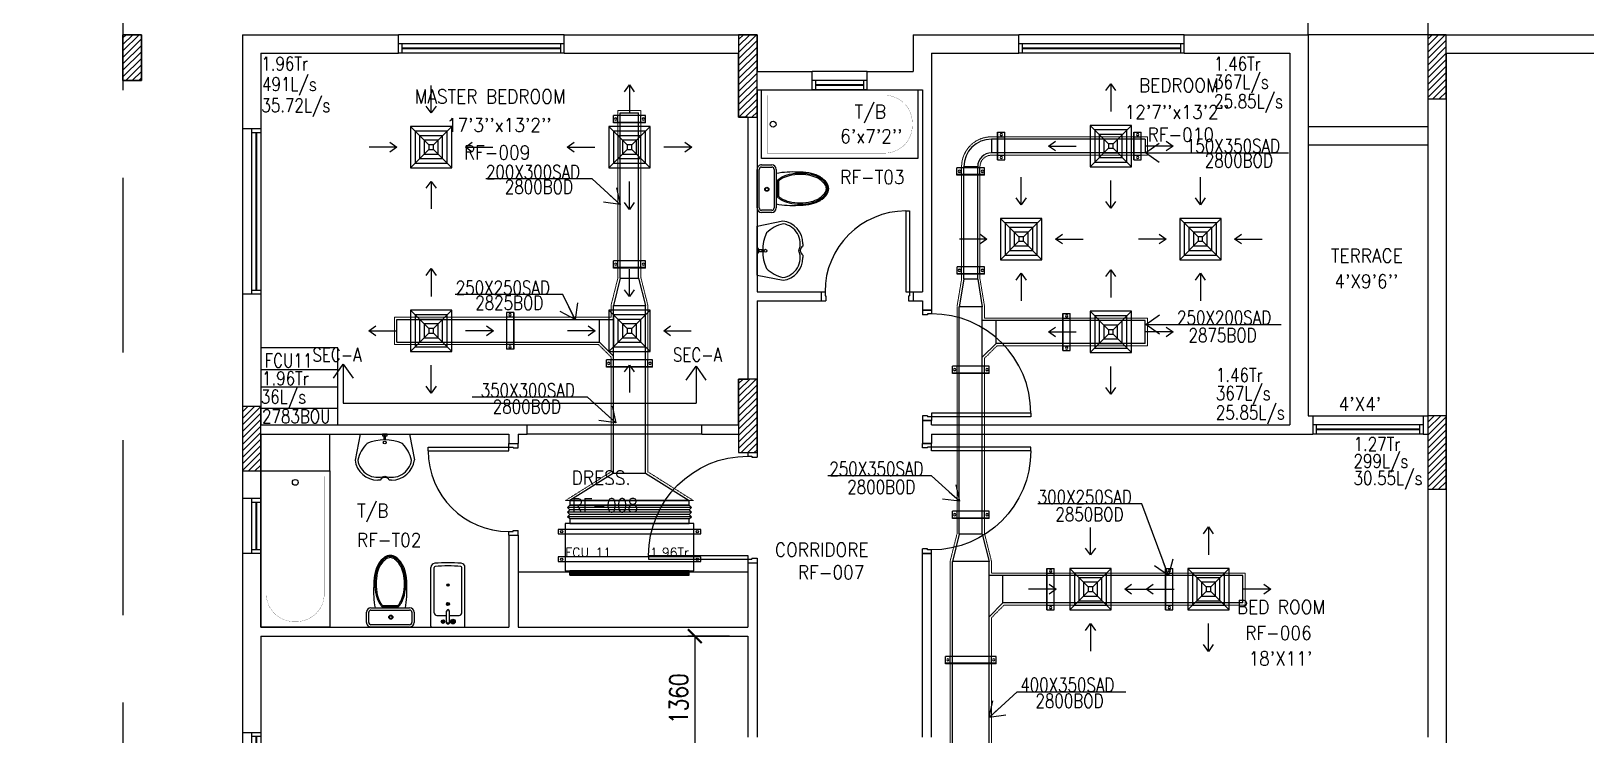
# Model space of a CAD drawing. Header units: millimetres. Extents: x -1288794 to 2153086, y -2701644 to -1428868.
# Drawn here: x 1822585 to 1839506, y -1480905 to -1473241 of the extents above; entities that cross this region are included whole.
import ezdxf

# ---------------------------------------------------------------- set-up
doc = ezdxf.new("R2010")
doc.units = ezdxf.units.MM
doc.header["$LTSCALE"] = 100
doc.header["$PDMODE"] = 34
doc.linetypes.add('DASHED2', pattern=[9.525, 6.35, -3.175])
doc.linetypes.add('HIDDEN', pattern=[9.525, 6.35, -3.175])
for name, color, linetype in [('A-ANNO-TEXT', 8, 'Continuous'), ('A-DOOR', 4, 'Continuous'), ('A-FLOR-OVHD', 4, 'DASHED2'), ('A-FLOR-PFIX', 8, 'Continuous'), ('A-FLOR-SPCL', 8, 'Continuous'), ('A-GLAZ', 5, 'Continuous'), ('A-WALL-FULL', 8, 'Continuous'), ('AC-HLTEXT', 100, 'Continuous'), ('AC-SAD', 3, 'Continuous'), ('AC-SAD TEXT', 3, 'Continuous'), ('FCU-AC', 160, 'Continuous'), ('M-HANGER', 30, 'Continuous'), ('RAD DIF', 10, 'Continuous'), ('RAD RIGHT', 1, 'Continuous'), ('S-COL- HACT.', 9, 'Continuous'), ('S-COL.', 8, 'Continuous'), ('SAD RIGHT', 3, 'Continuous')]:
    doc.layers.add(name, color=color, linetype=linetype)
doc.layers.add('INSULATION', color=1, linetype='Continuous', lineweight=5)
doc.styles.add('ROMAND', font='romand')
doc.styles.add('ROMANS', font='romans.shx', dxfattribs={"width": 0.8})
doc.styles.add('SIMPLEX', font='simplex.shx', dxfattribs={"width": 0.8})
doc.dimstyles.new('100 of DIM2', dxfattribs={"dimscale": 0, "dimtxt": 200, "dimasz": 150, "dimexe": 75, "dimexo": 200, "dimgap": 75, "dimtad": 1, "dimdec": 0, "dimrnd": 5, "dimzin": 0, "dimdsep": 46, "dimtxsty": 'ROMANS', "dimblk": 'ARCHTICK', "dimcen": 100, "dimclrd": 94, "dimclre": 94, "dimclrt": 2, "dimadec": 0, "dimazin": 0, "dimtfac": 1, "dimtdec": 0, "dimtofl": 0, "dimtmove": 2, "dimatfit": 3, "dimldrblk": 'OPEN90', "dimfxl": 75, "dimtolj": 1, "dimtzin": 0, "dimarcsym": 0})
pattern_1 = [(45, (2946940.44, -1108967.893), (-35.355339, 35.355339), [])]

# ---------------------------------------------------------------- blocks, each defined once
blk = doc.blocks.new('D-120-R1')
for p, q in [((-80, 1180), (-40, 1180)), ((-80, 1180), (-80, 100)), ((-40, 1180), (-40, 55)), ((-1200, 100), (-1160, 100)), ((-1200, 100), (-1200, 0)), ((-1160, 100), (-1160, 55)), ((-1160, 55), (-1150, 55)), ((-1150, 55), (-1150, 0)), ((-80, 100), (0, 100)), ((-50, 55), (-40, 55)), ((-50, 55), (-50, 0)), ((-50, 0), (0, 0)), ((0, 100), (0, 0)), ((-1200, 0), (-1150, 0))]:
    blk.add_line(p, q)
at = {"linetype": 'Continuous'}
blk.add_arc((-80, 100), 1080, 90, 180, dxfattribs=at)
blk = doc.blocks.new('D-100-R1')
for p, q in [((-80, 980), (-80, 100)), ((-80, 980), (-40, 980)), ((-40, 980), (-40, 55)), ((-1000, 100), (-1000, 0)), ((-1000, 100), (-960, 100)), ((-960, 100), (-960, 55)), ((-960, 55), (-950, 55)), ((-950, 55), (-950, 0)), ((-80, 100), (0, 100)), ((-50, 55), (-50, 0)), ((-50, 55), (-40, 55)), ((-50, 0), (0, 0)), ((0, 100), (0, 0)), ((-1000, 0), (-950, 0))]:
    blk.add_line(p, q)
at = {"linetype": 'Continuous'}
blk.add_arc((-80, 100), 880, 90, 180, dxfattribs=at)
blk = doc.blocks.new('W-60')
for p, q in [((600, 100), (0, 100)), ((600, 0), (0, 0)), ((40, 0), (40, 100)), ((560, 100), (560, 0))]:
    blk.add_line(p, q)
at = {"linetype": 'Continuous'}
for p, q in [((560, 53), (40, 53)), ((560, 47), (40, 47))]:
    blk.add_line(p, q, dxfattribs=at)
blk = doc.blocks.new('BIDET-1')
for p, q in [((175, 0), (-175, 0)), ((-185, -10), (-185, -649)), ((-150, -155), (-150, -649)), ((-15, -125), (-120, -125)), ((-39, -59), (-69, -59)), ((-54, -44), (-54, -74)), ((-15, -54), (-15, -174)), ((15, -54), (15, -174)), ((120, -125), (15, -125)), ((39, -59), (69, -59)), ((54, -44), (54, -74)), ((150, -155), (150, -649)), ((185, -10), (185, -649)), ((12, -250), (-12, -250)), ((-9, -259), (9, -241)), ((-9, -241), (9, -259)), ((0, -238), (0, -262))]:
    blk.add_line(p, q)
for centre, radius in [((-54, -59), 25), ((-54, -59), 20), ((-54, -59), 15.2), ((-54, -59), 10.2), ((54, -59), 20), ((54, -59), 15.2), ((54, -59), 10.2), ((0, -250), 17.5), ((0, -250), 12.5), ((0, -457), 12.5), ((0, -457), 10)]:
    blk.add_circle(centre, radius)
for centre, radius, start, end in [((-175, -10), 10, 90, 180), ((175, -10), 10, 0, 90), ((-120, -155), 30, 90, 180), ((0, -54), 20, 318.5904, 221.4096), ((0, -54), 15, 0, 180), ((120, -155), 30, 0, 90), ((0, -174), 15, 180, 0), ((-140, -649), 45, 180, 265.2062), ((-140, -649), 10, 180, 265.2062), ((0, 1020), 1685, 265.2062, 274.7938), ((140, -649), 10, 274.7938, 0), ((140, -649), 45, 274.7938, 0), ((0, 1020), 1720, 265.2062, 274.7938)]:
    blk.add_arc(centre, radius, start, end)
blk = doc.blocks.new('WC-1')
for p, q in [((-210, 0), (210, 0)), ((-260, -160), (-260, -50)), ((-235, -160), (-235, -50)), ((-210, -25), (210, -25)), ((235, -50), (235, -160)), ((260, -50), (260, -160)), ((210, -185), (-210, -185)), ((210, -210), (-210, -210)), ((91, -223), (-91, -223)), ((86, -235), (-86, -235))]:
    blk.add_line(p, q)
for radius in [22.1, 17.1]:
    blk.add_circle((-6, -107), radius)
for centre, radius, start, end in [((-210, -50), 50, 90, 180), ((-210, -160), 50, 180, 270), ((-210, -50), 25, 90, 180), ((-210, -160), 25, 180, 270), ((210, -50), 50, 360, 90), ((210, -50), 25, 360, 90), ((210, -160), 25, 270, 360), ((210, -160), 50, 270, 360), ((722, -383), 904, 168.9529, 184.0632), ((178, -428), 341, 149.8586, 166.4766), ((178, -428), 328, 149.8586, 166.4766), ((69, -365), 214, 138.4152, 149.8586), ((69, -365), 201, 139.9943, 149.8586), ((-69, -365), 201, 30.1414, 40.0057), ((-69, -365), 214, 30.1414, 41.5848), ((-178, -428), 328, 13.5234, 30.1414), ((-178, -428), 341, 13.5234, 30.1414), ((352, -470), 532, 177.5541, 180), ((352, -470), 532, 180, 193.5234), ((352, -470), 520, 166.4766, 180), ((352, -470), 520, 180, 193.5234), ((352, -470), 507, 166.4766, 180), ((352, -470), 507, 180, 193.5234), ((-352, -470), 507, 360, 13.5234), ((-352, -470), 507, 346.4766, 360), ((-352, -470), 520, 360, 13.5234), ((-352, -470), 520, 346.4766, 360), ((-352, -470), 532, 346.4766, 360), ((-352, -470), 532, 360, 2.4459), ((178, -512), 353, 193.5234, 210.1414), ((178, -512), 341, 193.5234, 210.1414), ((178, -512), 328, 193.5234, 210.1414), ((69, -575), 201, 210.1414, 234.4972), ((-69, -575), 201, 305.5028, 329.8586), ((-178, -512), 328, 329.8586, 346.4766), ((-178, -512), 341, 329.8586, 346.4766), ((-178, -512), 353, 329.8586, 346.4766), ((69, -575), 226, 210.1414, 234.4972), ((69, -575), 214, 210.1414, 234.4972), ((0, -672), 108, 234.4972, 270), ((0, -672), 95.9, 234.4972, 270), ((0, -672), 83.4, 234.4972, 270), ((0, -672), 83.4, 270, 305.5028), ((0, -672), 95.9, 270, 305.5028), ((0, -672), 108, 270, 305.5028), ((-69, -575), 214, 305.5028, 329.8586), ((-69, -575), 226, 305.5028, 329.8586)]:
    blk.add_arc(centre, radius, start, end)
at = {"linetype": 'Continuous', "ltscale": 50}
blk.add_arc((-722, -383), 904, 355.9368, 11.0471, dxfattribs=at)
blk = doc.blocks.new('LAV-4')
for p, q in [((-266, 0), (-322, -283)), ((-266, 0), (268, 0)), ((268, 0), (324, -280)), ((-48, -500), (-75, -500)), ((75, -500), (50, -500))]:
    blk.add_line(p, q)
for points in [[(-25, 0), (-25, -18), (25, -18), (25, 0)], [(-9, -20), (-9, -57), (8, -57), (8, -20)]]:
    blk.add_lwpolyline(points, close=True)
blk.add_circle((0, -91), 15.4)
for centre, radius, start, end in [((74, -366), 375, 135.3333, 167.1432), ((0, -539), 477, 66.1261, 113.874), ((-74, -366), 375, 12.5199, 44.6667), ((-75, -250), 250, 187.6784, 270), ((-75, -250), 220, 188.5814, 289.9523), ((75, -250), 220, 250.0878, 350.8515), ((75, -250), 250, 270, 353.0121), ((1, -527), 55.9, 28.7827, 151.2173), ((50, -499), 0, 238.1883, 0)]:
    blk.add_arc(centre, radius, start, end)
blk = doc.blocks.new('BT-2')
blk.add_lwpolyline([(0, 750), (1700, 750), (1700, 0), (0, 0)], close=True)
at = {"const_width": 2}
blk.add_lwpolyline([(60, 690), (1340, 690, -0.414214), (1640, 390), (1640, 360, -0.414214), (1340, 60), (60, 60)], format="xyb", close=True, dxfattribs=at)
blk.add_circle((125, 375), 31.9)
blk = doc.blocks.new('W-180')
for p, q in [((1800, 100), (0, 100)), ((1800, 0), (0, 0)), ((40, 0), (40, 100)), ((1760, 100), (1760, 0))]:
    blk.add_line(p, q)
at = {"linetype": 'Continuous'}
for p, q in [((1760, 53), (40, 53)), ((1760, 47), (40, 47))]:
    blk.add_line(p, q, dxfattribs=at)
blk = doc.blocks.new('W-120')
for p, q in [((1200, 100), (0, 100)), ((1200, 0), (0, 0)), ((40, 0), (40, 100)), ((1160, 100), (1160, 0))]:
    blk.add_line(p, q)
at = {"linetype": 'Continuous'}
for p, q in [((1160, 53), (40, 53)), ((1160, 47), (40, 47))]:
    blk.add_line(p, q, dxfattribs=at)
blk = doc.blocks.new('_ArchTick')
at = {"color": 0, "linetype": 'ByBlock', "const_width": 0.15}
blk.add_lwpolyline([(-0.5, -0.5), (0.5, 0.5)], dxfattribs=at)
blk = doc.blocks.new('*D702')
at = {"layer": 'Defpoints', "color": 0, "transparency": 16777216}
for p in [(1830385, -1479830), (1829808, -1481190), (1830385, -1481190)]:
    blk.add_point(p, dxfattribs=at)
at = {"layer": 'RAD DIF', "color": 94, "lineweight": -2, "transparency": 16777216}
for p, q in [((1830185, -1479830), (1829733, -1479830)), ((1829808, -1479830), (1829808, -1481190)), ((1830185, -1481190), (1829733, -1481190))]:
    blk.add_line(p, q, dxfattribs=at)
at = {"layer": 'RAD DIF', "color": 94, "lineweight": -2, "transparency": 16777216, "xscale": 150, "yscale": 150, "zscale": 150}
for p, rotation in [((1829808, -1479830), 90), ((1829808, -1481190), 270)]:
    blk.add_blockref('_ArchTick', p, dxfattribs=dict(at, rotation=rotation))
at = {"layer": 'RAD DIF', "color": 2, "transparency": 16777216, "insert": (1829633, -1480510), "char_height": 200, "attachment_point": 5, "rotation": 90, "style": 'ROMANS'}
blk.add_mtext('\\A1;1360', dxfattribs=at)
blk = doc.blocks.new('fcu 2 tr')
h = blk.add_hatch()
h.set_pattern_fill('NET', color=3)
h.paths.add_polyline_path([(80954, -1588493), (79654, -1588493), (79654, -1588543), (80954, -1588543)])
at = {"layer": 'FCU-AC'}
for p, q in [((79654, -1587780), (79629, -1587805)), ((80979, -1587805), (79629, -1587805)), ((79654, -1587830), (79629, -1587805)), ((79654, -1587830), (79629, -1587855)), ((80954, -1587780), (79654, -1587780)), ((80954, -1587830), (79654, -1587830)), ((80954, -1587830), (79654, -1587830)), ((80954, -1587780), (80979, -1587805)), ((80954, -1587830), (80979, -1587805)), ((80954, -1587830), (80979, -1587855)), ((80979, -1587855), (79629, -1587855)), ((79654, -1587880), (79629, -1587855)), ((79654, -1587880), (79629, -1587905)), ((80979, -1587905), (79629, -1587905)), ((79654, -1587930), (79629, -1587905)), ((80954, -1587880), (79654, -1587880)), ((80954, -1587880), (79654, -1587880)), ((80954, -1587880), (80979, -1587855)), ((80954, -1587880), (80979, -1587905)), ((80954, -1587930), (80979, -1587905))]:
    blk.add_line(p, q, dxfattribs=at)
at = {"layer": 'FCU-AC', "color": 1}
for p, q in [((80954, -1587730), (79654, -1587730)), ((79654, -1587730), (79654, -1587780)), ((79654, -1587780), (80954, -1587780)), ((80954, -1587780), (80954, -1587730)), ((80954, -1587930), (79654, -1587930)), ((79654, -1587930), (79654, -1587980)), ((79654, -1587980), (80954, -1587980)), ((80954, -1587980), (80954, -1587930))]:
    blk.add_line(p, q, dxfattribs=at)
at = {"layer": 'FCU-AC'}
blk.add_lwpolyline([(79604, -1588493), (81004, -1588493), (81004, -1587980), (79604, -1587980)], close=True, dxfattribs=at)
at = {"layer": 'FCU-AC', "color": 6}
for points in [[(79529, -1588093), (81079, -1588093), (81079, -1588043), (79529, -1588043)], [(79529, -1588393), (81079, -1588393), (81079, -1588343), (79529, -1588343)]]:
    blk.add_lwpolyline(points, close=True, dxfattribs=at)
at = {"layer": 'FCU-AC', "color": 3}
blk.add_lwpolyline([(79654, -1588543), (80954, -1588543), (80954, -1588493), (79654, -1588493)], close=True, dxfattribs=at)
at = {"layer": 'FCU-AC', "color": 6}
for centre in [(79566, -1588068), (81041, -1588068), (79566, -1588368), (81041, -1588368)]:
    blk.add_circle(centre, 12.5, dxfattribs=at)
blk = doc.blocks.new('*U370')
at = {"linetype": 'Continuous'}
for p, q in [((-38, -240), (-38, 260)), ((42, 260), (-38, 260)), ((42, 210), (-38, 210)), ((37, -240), (37, 260)), ((42, -240), (42, 260)), ((42, -190), (-38, -190)), ((42, -240), (-38, -240))]:
    blk.add_line(p, q, dxfattribs=at)
for centre in [(0, 235), (0, -215)]:
    blk.add_circle(centre, 12.5, dxfattribs=at)
blk = doc.blocks.new('*U373')
at = {"linetype": 'Continuous'}
for p, q in [((-38, -265), (-38, 85)), ((42, 85), (-38, 85)), ((42, 35), (-38, 35)), ((37, -265), (37, 85)), ((42, -265), (42, 85)), ((42, -215), (-38, -215)), ((42, -265), (-38, -265))]:
    blk.add_line(p, q, dxfattribs=at)
for centre in [(0, 60), (0, -240)]:
    blk.add_circle(centre, 12.5, dxfattribs=at)
blk = doc.blocks.new('*U372')
at = {"linetype": 'Continuous'}
for p, q in [((-38, -153), (-38, 247)), ((42, 247), (-38, 247)), ((42, 197), (-38, 197)), ((37, -153), (37, 247)), ((42, -153), (42, 247)), ((42, -103), (-38, -103)), ((42, -153), (-38, -153))]:
    blk.add_line(p, q, dxfattribs=at)
for centre in [(0, 222), (0, -128)]:
    blk.add_circle(centre, 12.5, dxfattribs=at)
blk = doc.blocks.new('*U374')
at = {"linetype": 'Continuous'}
for p, q in [((-38, -146), (-38, 204)), ((42, 204), (-38, 204)), ((37, -146), (37, 204)), ((42, -146), (42, 204)), ((42, 154), (-38, 154)), ((42, -96), (-38, -96)), ((42, -146), (-38, -146))]:
    blk.add_line(p, q, dxfattribs=at)
for centre in [(0, 179), (0, -121)]:
    blk.add_circle(centre, 12.5, dxfattribs=at)
blk = doc.blocks.new('*U383')
at = {"linetype": 'Continuous'}
for p, q in [((-38, -247), (-38, 303)), ((42, 303), (-38, 303)), ((42, 253), (-38, 253)), ((37, -247), (37, 303)), ((42, -247), (42, 303)), ((42, -197), (-38, -197)), ((42, -247), (-38, -247))]:
    blk.add_line(p, q, dxfattribs=at)
for centre in [(0, 278), (0, -222)]:
    blk.add_circle(centre, 12.5, dxfattribs=at)
blk = doc.blocks.new('*U384')
at = {"linetype": 'Continuous'}
for p, q in [((-38, -171), (-38, 229)), ((42, 229), (-38, 229)), ((42, 179), (-38, 179)), ((37, -171), (37, 229)), ((42, -171), (42, 229)), ((42, -121), (-38, -121)), ((42, -171), (-38, -171))]:
    blk.add_line(p, q, dxfattribs=at)
for centre in [(0, 204), (0, -146)]:
    blk.add_circle(centre, 12.5, dxfattribs=at)
blk = doc.blocks.new('*U385')
at = {"linetype": 'Continuous'}
for p, q in [((-38, -180), (-38, 220)), ((42, 220), (-38, 220)), ((42, 170), (-38, 170)), ((37, -180), (37, 220)), ((42, -180), (42, 220)), ((42, -130), (-38, -130)), ((42, -180), (-38, -180))]:
    blk.add_line(p, q, dxfattribs=at)
for centre in [(0, 195), (0, -155)]:
    blk.add_circle(centre, 12.5, dxfattribs=at)
blk = doc.blocks.new('*U386')
at = {"linetype": 'Continuous'}
for p, q in [((-38, -152), (-38, 148)), ((42, 148), (-38, 148)), ((42, 98), (-38, 98)), ((37, -152), (37, 148)), ((42, -152), (42, 148)), ((42, -102), (-38, -102)), ((42, -152), (-38, -152))]:
    blk.add_line(p, q, dxfattribs=at)
for centre in [(0, 123), (0, -127)]:
    blk.add_circle(centre, 12.5, dxfattribs=at)
blk = doc.blocks.new('*U387')
at = {"linetype": 'Continuous'}
for p, q in [((-38, -111), (-38, 189)), ((42, 189), (-38, 189)), ((37, -111), (37, 189)), ((42, -111), (42, 189)), ((42, 139), (-38, 139)), ((42, -61), (-38, -61)), ((42, -111), (-38, -111))]:
    blk.add_line(p, q, dxfattribs=at)
for centre in [(0, 164), (0, -86)]:
    blk.add_circle(centre, 12.5, dxfattribs=at)
blk = doc.blocks.new('*U391')
at = {"linetype": 'Continuous'}
for p, q in [((-38, -202), (-38, 248)), ((42, 248), (-38, 248)), ((42, 198), (-38, 198)), ((37, -202), (37, 248)), ((42, -202), (42, 248)), ((42, -152), (-38, -152)), ((42, -202), (-38, -202))]:
    blk.add_line(p, q, dxfattribs=at)
for centre in [(0, 223), (0, -177)]:
    blk.add_circle(centre, 12.5, dxfattribs=at)
blk = doc.blocks.new('*U392')
at = {"linetype": 'Continuous'}
for p, q in [((-38, -225), (-38, 225)), ((42, 225), (-38, 225)), ((42, 175), (-38, 175)), ((37, -225), (37, 225)), ((42, -225), (42, 225)), ((42, -175), (-38, -175)), ((42, -225), (-38, -225))]:
    blk.add_line(p, q, dxfattribs=at)
for centre in [(0, 200), (0, -200)]:
    blk.add_circle(centre, 12.5, dxfattribs=at)
blk = doc.blocks.new('*U390')
at = {"linetype": 'Continuous'}
for p, q in [((-38, -200), (-38, 200)), ((42, 200), (-38, 200)), ((37, -200), (37, 200)), ((42, -200), (42, 200)), ((42, 150), (-38, 150)), ((42, -150), (-38, -150)), ((42, -200), (-38, -200))]:
    blk.add_line(p, q, dxfattribs=at)
for centre in [(0, 175), (0, -175)]:
    blk.add_circle(centre, 12.5, dxfattribs=at)
blk = doc.blocks.new('*U388')
at = {"linetype": 'Continuous'}
for p, q in [((-38, -148), (-38, 152)), ((42, 152), (-38, 152)), ((42, 102), (-38, 102)), ((37, -148), (37, 152)), ((42, -148), (42, 152)), ((42, -98), (-38, -98)), ((42, -148), (-38, -148))]:
    blk.add_line(p, q, dxfattribs=at)
for centre in [(0, 127), (0, -123)]:
    blk.add_circle(centre, 12.5, dxfattribs=at)
blk = doc.blocks.new('*U389')
at = {"linetype": 'Continuous'}
for p, q in [((-38, -133), (-38, 167)), ((42, 167), (-38, 167)), ((42, 117), (-38, 117)), ((37, -133), (37, 167)), ((42, -133), (42, 167)), ((42, -83), (-38, -83)), ((42, -133), (-38, -133))]:
    blk.add_line(p, q, dxfattribs=at)
for centre in [(0, 142), (0, -108)]:
    blk.add_circle(centre, 12.5, dxfattribs=at)
blk = doc.blocks.new('SD RIGHT')
at = {"layer": 'SAD RIGHT'}
for p, q in [((-225, 225), (-25, 25)), ((225, 225), (25, 25)), ((-25, -25), (-225, -225)), ((225, -225), (25, -25))]:
    blk.add_line(p, q, dxfattribs=at)
for points in [[(-225, -225), (225, -225), (225, 225), (-225, 225)], [(-175, -175), (175, -175), (175, 175), (-175, 175)], [(-125, -125), (125, -125), (125, 125), (-125, 125)], [(-75, -75), (75, -75), (75, 75), (-75, 75)], [(-25, -25), (25, -25), (25, 25), (-25, 25)]]:
    blk.add_lwpolyline(points, close=True, dxfattribs=at)
for points in [[(0, 678), (0, 375)], [(-678, 0), (-375, 0)], [(678, 0), (375, 0)], [(0, -678), (0, -375)]]:
    blk.add_leader(points, dimstyle='100 of DIM2', override={"dimscale": 1, "dimasz": 75, "dimtad": 0, "dimclrd": 256, "dimfxl": 0.2}, dxfattribs=at)
blk = doc.blocks.new('RAD RIGHT CENTER')
at = {"layer": 'RAD RIGHT'}
for p, q in [((-225, 225), (-25, 25)), ((225, 225), (25, 25)), ((-25, -25), (-225, -225)), ((25, -25), (225, -225))]:
    blk.add_line(p, q, dxfattribs=at)
for points in [[(-225, -225), (225, -225), (225, 225), (-225, 225)], [(-175, -175), (175, -175), (175, 175), (-175, 175)], [(-125, -125), (125, -125), (125, 125), (-125, 125)], [(-75, -75), (75, -75), (75, 75), (-75, 75)], [(-25, -25), (25, -25), (25, 25), (-25, 25)]]:
    blk.add_lwpolyline(points, close=True, dxfattribs=at)
for points in [[(0, 373), (0, 673)], [(-373, 0), (-673, 0)], [(373, 0), (673, 0)], [(0, -373), (0, -673)]]:
    blk.add_leader(points, dimstyle='100 of DIM2', override={"dimscale": 1, "dimasz": 75, "dimtad": 0, "dimclrd": 1, "dimfxl": 0.2}, dxfattribs=at)

msp = doc.modelspace()

# ---------------------------------------------------------------- hatches: boundary and pattern name
at = {"layer": 'S-COL- HACT.', "linetype": 'Continuous', "ltscale": 3}
h = msp.add_hatch(dxfattribs=at)
h.set_pattern_fill('ANSI31', color=256, scale=400, style=0)
h.set_pattern_definition(pattern_1)
h.paths.add_polyline_path([(1823785.3, -1473779.9), (1823785.3, -1473279.9), (1823585.3, -1473279.9), (1823585.3, -1473779.9)])
h = msp.add_hatch(dxfattribs=at)
h.set_pattern_fill('ANSI31', color=256, scale=400, style=0)
h.set_pattern_definition(pattern_1)
h.paths.add_polyline_path([(1830485.3, -1474179.9), (1830485.3, -1473279.9), (1830285.3, -1473279.9), (1830285.3, -1474179.9)])
h = msp.add_hatch(dxfattribs=at)
h.set_pattern_fill('ANSI31', color=256, scale=400, style=0)
h.set_pattern_definition(pattern_1)
h.paths.add_polyline_path([(1837785.3, -1473279.9), (1837785.3, -1473979.9), (1837985.3, -1473979.9), (1837985.3, -1473279.9)])
h = msp.add_hatch(dxfattribs=at)
h.set_pattern_fill('ANSI31', color=256, scale=400, style=0)
h.set_pattern_definition(pattern_1)
h.paths.add_polyline_path([(1830485.3, -1477829.9), (1830485.3, -1477029.9), (1830285.3, -1477029.9), (1830285.3, -1477829.9)])
h = msp.add_hatch(dxfattribs=at)
h.set_pattern_fill('ANSI31', color=256, scale=400, style=0)
h.set_pattern_definition(pattern_1)
h.paths.add_polyline_path([(1824885.3, -1477329.9), (1824885.3, -1478029.9), (1825085.3, -1478029.9), (1825085.3, -1477329.9)])
h = msp.add_hatch(dxfattribs=at)
h.set_pattern_fill('ANSI31', color=256, scale=400, style=0)
h.set_pattern_definition(pattern_1)
h.paths.add_polyline_path([(1837985.3, -1478229.9), (1837985.3, -1477429.9), (1837785.3, -1477429.9), (1837785.3, -1478229.9)])

# ---------------------------------------------------------------- linework, layer by layer
at = {"layer": 'A-FLOR-OVHD', "ltscale": 3}
for p, q in [((1827985.3, -1477529.9), (1829885.3, -1477529.9)), ((1829885.3, -1477629.9), (1827985.3, -1477629.9))]:
    msp.add_line(p, q, dxfattribs=at)
msp.add_lwpolyline([(1846185.3, -1471979.9), (1837785.3, -1471979.9), (1837785.3, -1473279.9), (1836485.3, -1473279.9), (1836485.3, -1471979.9), (1832185.3, -1471979.9), (1832185.3, -1472379.9), (1830485.3, -1472379.9), (1830485.3, -1471979.9), (1823585.3, -1471979.9), (1823585.3, -1481629.9), (1822585.3, -1481629.9), (1822585.3, -1486129.9)], dxfattribs=at)
at = {"layer": 'A-FLOR-PFIX', "ltscale": 3}
msp.add_line((1825835.3, -1478029.9), (1825835.3, -1477629.9), dxfattribs=at)
at = {"layer": 'A-FLOR-SPCL', "ltscale": 3}
for p, q in [((1836485.3, -1474279.9), (1837785.3, -1474279.9)), ((1836485.3, -1474479.9), (1837785.3, -1474479.9)), ((1827885.3, -1479129.9), (1830385.3, -1479129.9))]:
    msp.add_line(p, q, dxfattribs=at)
at = {"layer": 'A-GLAZ', "ltscale": 3}
for p, q in [((1828385.3, -1473279.9), (1826585.3, -1473279.9)), ((1835135.3, -1473279.9), (1833335.3, -1473279.9)), ((1831685.3, -1473679.9), (1831085.3, -1473679.9)), ((1824885.3, -1474304.9), (1824885.3, -1476104.9)), ((1836535.3, -1477429.9), (1837735.3, -1477429.9)), ((1824885.3, -1478329.9), (1824885.3, -1478929.9)), ((1824885.3, -1480879.9), (1824885.3, -1482679.9))]:
    msp.add_line(p, q, dxfattribs=at)
at = {"layer": 'A-WALL-FULL', "ltscale": 3}
for p, q in [((1824885.3, -1473279.9), (1826585.3, -1473279.9)), ((1824885.3, -1473279.9), (1824885.3, -1474304.9)), ((1826585.3, -1473479.9), (1826585.3, -1473279.9)), ((1828385.3, -1473279.9), (1830485.3, -1473279.9)), ((1828385.3, -1473479.9), (1828385.3, -1473279.9)), ((1830485.3, -1473279.9), (1830485.3, -1473679.9)), ((1832185.3, -1473279.9), (1833335.3, -1473279.9)), ((1832185.3, -1473279.9), (1832185.3, -1473679.9)), ((1833335.3, -1473479.9), (1833335.3, -1473279.9)), ((1835135.3, -1473279.9), (1836485.3, -1473279.9)), ((1835135.3, -1473479.9), (1835135.3, -1473279.9)), ((1836485.3, -1473279.9), (1836485.3, -1477429.9)), ((1837785.3, -1473279.9), (1850385.3, -1473279.9)), ((1837785.3, -1473279.9), (1837785.3, -1477429.9)), ((1825085.3, -1473479.9), (1826585.3, -1473479.9)), ((1825085.3, -1473479.9), (1825085.3, -1474304.9)), ((1828385.3, -1473479.9), (1830285.3, -1473479.9)), ((1832385.3, -1473479.9), (1833335.3, -1473479.9)), ((1832385.3, -1473479.9), (1832385.3, -1476279.9)), ((1835135.3, -1473479.9), (1836285.3, -1473479.9)), ((1836285.3, -1473479.9), (1836285.3, -1477529.9)), ((1837985.3, -1473479.9), (1846585.3, -1473479.9)), ((1837985.3, -1473479.9), (1837985.3, -1487079.9)), ((1830485.3, -1473679.9), (1831085.3, -1473679.9)), ((1831085.3, -1473879.9), (1831085.3, -1473679.9)), ((1831685.3, -1473679.9), (1832185.3, -1473679.9)), ((1831685.3, -1473879.9), (1831685.3, -1473679.9)), ((1830485.3, -1473879.9), (1831085.3, -1473879.9)), ((1830485.3, -1473879.9), (1830485.3, -1476079.9)), ((1831685.3, -1473879.9), (1832285.3, -1473879.9)), ((1832285.3, -1473879.9), (1832285.3, -1476079.9)), ((1825085.3, -1474304.9), (1824885.3, -1474304.9)), ((1830385.3, -1474179.9), (1830385.3, -1477029.9)), ((1824885.3, -1476104.9), (1824885.3, -1478329.9)), ((1825085.3, -1476104.9), (1824885.3, -1476104.9)), ((1825085.3, -1476104.9), (1825085.3, -1477529.9)), ((1830485.3, -1476079.9), (1831185.3, -1476079.9)), ((1831185.3, -1476079.9), (1831185.3, -1476179.9)), ((1832185.3, -1476079.9), (1832185.3, -1476179.9)), ((1832185.3, -1476079.9), (1832285.3, -1476079.9)), ((1830485.3, -1476179.9), (1831185.3, -1476179.9)), ((1830485.3, -1476179.9), (1830485.3, -1477829.9)), ((1832185.3, -1476179.9), (1832285.3, -1476179.9)), ((1832285.3, -1476179.9), (1832285.3, -1476279.9)), ((1832285.3, -1476279.9), (1832385.3, -1476279.9)), ((1832285.3, -1477479.9), (1832285.3, -1477729.9)), ((1832285.3, -1477479.9), (1832385.3, -1477479.9)), ((1832385.3, -1477529.9), (1832385.3, -1477479.9)), ((1836485.3, -1477429.9), (1836535.3, -1477429.9)), ((1836535.3, -1477429.9), (1836535.3, -1477629.9)), ((1837735.3, -1477429.9), (1837785.3, -1477429.9)), ((1837735.3, -1477429.9), (1837735.3, -1477629.9)), ((1825085.3, -1477529.9), (1827985.3, -1477529.9)), ((1825085.3, -1477629.9), (1827785.3, -1477629.9)), ((1825085.3, -1477629.9), (1825085.3, -1478329.9)), ((1827785.3, -1477629.9), (1827785.3, -1477729.9)), ((1827885.3, -1477629.9), (1827985.3, -1477629.9)), ((1827885.3, -1477629.9), (1827885.3, -1477729.9)), ((1827985.3, -1477629.9), (1827985.3, -1477529.9)), ((1829885.3, -1477529.9), (1830285.3, -1477529.9)), ((1829885.3, -1477629.9), (1829885.3, -1477529.9)), ((1829885.3, -1477629.9), (1830285.3, -1477629.9)), ((1832385.3, -1477529.9), (1836285.3, -1477529.9)), ((1832385.3, -1477629.9), (1836535.3, -1477629.9)), ((1832385.3, -1477629.9), (1832385.3, -1477729.9)), ((1837735.3, -1477629.9), (1837785.3, -1477629.9)), ((1837785.3, -1477629.9), (1837785.3, -1480929.9)), ((1827785.3, -1477729.9), (1827885.3, -1477729.9)), ((1830385.3, -1477829.9), (1830485.3, -1477829.9)), ((1832285.3, -1477729.9), (1832385.3, -1477729.9)), ((1825085.3, -1478329.9), (1824885.3, -1478329.9)), ((1827785.3, -1478729.9), (1827885.3, -1478729.9)), ((1827785.3, -1478729.9), (1827785.3, -1479729.9)), ((1827885.3, -1478729.9), (1827885.3, -1479729.9)), ((1824885.3, -1478929.9), (1824885.3, -1479629.9)), ((1825085.3, -1478929.9), (1824885.3, -1478929.9)), ((1825085.3, -1478929.9), (1825085.3, -1479729.9)), ((1830385.3, -1479029.9), (1830485.3, -1479029.9)), ((1830385.3, -1479029.9), (1830385.3, -1479729.9)), ((1830485.3, -1479029.9), (1830485.3, -1480929.9)), ((1832285.3, -1478929.9), (1832385.3, -1478929.9)), ((1832285.3, -1480929.9), (1832285.3, -1478929.9)), ((1832385.3, -1480929.9), (1832385.3, -1478929.9)), ((1824885.3, -1479629.9), (1824885.3, -1479629.9)), ((1824885.3, -1479629.9), (1824885.3, -1480879.9)), ((1825085.3, -1479729.9), (1827785.3, -1479729.9)), ((1825085.3, -1479829.9), (1830385.3, -1479829.9)), ((1825085.3, -1479829.9), (1825085.3, -1480879.9)), ((1827885.3, -1479729.9), (1830385.3, -1479729.9)), ((1830385.3, -1479829.9), (1830385.3, -1480929.9)), ((1824885.3, -1480879.9), (1825085.3, -1480879.9)), ((1824885.3, -1480879.9), (1825085.3, -1480879.9))]:
    msp.add_line(p, q, dxfattribs=at)
at = {"layer": 'A-WALL-FULL', "linetype": 'Continuous', "ltscale": 3}
for p, q in [((1830285.3, -1474179.9), (1830285.3, -1473479.9)), ((1830385.3, -1474179.9), (1830285.3, -1474179.9)), ((1830285.3, -1477529.9), (1830285.3, -1477029.9)), ((1830285.3, -1477029.9), (1830385.3, -1477029.9)), ((1830285.3, -1477629.9), (1830285.3, -1477829.9)), ((1830285.3, -1477829.9), (1830485.3, -1477829.9))]:
    msp.add_line(p, q, dxfattribs=at)
msp.add_lwpolyline([(1823585.3, -1473279.9), (1823785.3, -1473279.9), (1823785.3, -1473779.9), (1823585.3, -1473779.9)], close=True, dxfattribs=at)
at = {"layer": 'AC-SAD'}
for p, q in [((1828997.1, -1475929.9), (1828997.1, -1474129.9)), ((1828997.1, -1474129.9), (1829197.1, -1474129.9)), ((1829197.1, -1475929.9), (1829197.1, -1474129.9)), ((1834710.3, -1474417.4), (1833037, -1474417.4)), ((1833037, -1474417.4), (1833037, -1474567.4)), ((1834710.3, -1474417.4), (1834710.3, -1474567.4)), ((1834710.3, -1474567.4), (1833037, -1474567.4)), ((1832737, -1475942.4), (1832737, -1474717.4)), ((1832887, -1474717.4), (1832737, -1474717.4)), ((1832887, -1475942.4), (1832887, -1474717.4)), ((1828997.1, -1475929.9), (1828922.1, -1476229.9)), ((1828997.1, -1475929.9), (1829197.1, -1475929.9)), ((1829197.1, -1475929.9), (1829272.1, -1476229.9)), ((1832737, -1475942.4), (1832687, -1476242.4)), ((1832887, -1475942.4), (1832737, -1475942.4)), ((1832887, -1475942.4), (1832937, -1476242.4)), ((1828922.1, -1478053.6), (1828922.1, -1476229.9)), ((1828922.1, -1476229.9), (1829272.1, -1476229.9)), ((1829272.1, -1478053.6), (1829272.1, -1476229.9)), ((1832687, -1478718.1), (1832687, -1476242.4)), ((1832937, -1476242.4), (1832687, -1476242.4)), ((1832937, -1478718.1), (1832937, -1476242.4)), ((1826563.9, -1476379.9), (1828922.1, -1476379.9)), ((1826563.9, -1476629.9), (1826563.9, -1476379.9)), ((1828772.1, -1476629.9), (1828772.1, -1476379.9)), ((1834710.3, -1476392.4), (1832937, -1476392.4)), ((1833087, -1476642.4), (1833087, -1476392.4)), ((1834710.3, -1476642.4), (1834710.3, -1476392.4)), ((1826563.9, -1476629.9), (1828772.1, -1476629.9)), ((1828922.1, -1476779.9), (1828772.1, -1476629.9)), ((1832937, -1476792.4), (1833087, -1476642.4)), ((1834710.3, -1476642.4), (1833087, -1476642.4)), ((1825998, -1477293.7), (1829821.4, -1477293.7)), ((1828922.1, -1478053.6), (1828447.1, -1478353.6)), ((1828922.1, -1478053.6), (1829272.1, -1478053.6)), ((1829272.1, -1478053.6), (1829747.1, -1478353.6)), ((1828447.1, -1478353.6), (1829747.1, -1478353.6)), ((1832687, -1478718.1), (1832612, -1479018.1)), ((1832937, -1478718.1), (1832687, -1478718.1)), ((1832937, -1478718.1), (1833012, -1479018.1)), ((1832612, -1481211.7), (1832612, -1479018.1)), ((1833012, -1479018.1), (1832612, -1479018.1)), ((1833012, -1481211.7), (1833012, -1479018.1)), ((1835773.4, -1479168.1), (1833012, -1479168.1)), ((1833162, -1479468.1), (1833162, -1479168.1)), ((1835773.4, -1479468.1), (1835773.4, -1479168.1)), ((1833012, -1479618.1), (1833162, -1479468.1)), ((1835773.4, -1479468.1), (1833162, -1479468.1))]:
    msp.add_line(p, q, dxfattribs=at)
for radius in [300, 150]:
    msp.add_arc((1833037, -1474717.4, 0), radius, 90, 180, dxfattribs=at)
at = {"layer": 'AC-SAD TEXT'}
for p, q in [((1825085.3, -1476924.3), (1825922.4, -1476924.3)), ((1825085.3, -1477114.2), (1825922.4, -1477114.2)), ((1825085.3, -1477345.3), (1825922.4, -1477345.3))]:
    msp.add_line(p, q, dxfattribs=at)
msp.add_lwpolyline([(1825085.3, -1477529.9), (1825922.4, -1477529.9), (1825922.4, -1476691), (1825085.3, -1476691)], close=True, dxfattribs=at)
at = {"layer": 'INSULATION', "linetype": 'HIDDEN', "ltscale": 0.01}
for p, q in [((1828972.1, -1475929.9), (1828972.1, -1474104.9)), ((1828972.1, -1474104.9), (1829222.1, -1474104.9)), ((1829222.1, -1475926.8), (1829222.1, -1474104.9)), ((1834735.3, -1474392.4), (1833037, -1474392.4)), ((1834735.3, -1474392.4), (1834735.3, -1474592.4)), ((1834735.3, -1474592.4), (1833037, -1474592.4)), ((1832712, -1475942.4), (1832712, -1474717.4)), ((1832912, -1475942.4), (1832912, -1474717.4)), ((1828972.8, -1475923.8), (1828897.1, -1476226.8)), ((1829222.1, -1475926.8), (1829297.1, -1476226.8)), ((1832712.3, -1475938.3), (1832662, -1476240.3)), ((1832911.7, -1475938.3), (1832962, -1476240.3)), ((1828897.1, -1476354.9), (1828897.1, -1476226.8)), ((1829297.1, -1478039.8), (1829297.1, -1476226.8)), ((1832662, -1478715), (1832662, -1476240.3)), ((1832962, -1476367.4), (1832962, -1476240.3)), ((1826538.9, -1476354.9), (1828897.1, -1476354.9)), ((1826538.9, -1476654.9), (1826538.9, -1476354.9)), ((1834735.3, -1476367.4), (1832962, -1476367.4)), ((1834735.3, -1476667.4), (1834735.3, -1476367.4)), ((1826538.9, -1476654.9), (1828761.7, -1476654.9)), ((1828897.1, -1476790.2), (1828761.7, -1476654.9)), ((1832962, -1476802.7), (1833097.3, -1476667.4)), ((1834735.3, -1476667.4), (1833097.3, -1476667.4)), ((1828897.1, -1478039.8), (1828897.1, -1476790.2)), ((1832962, -1478715), (1832962, -1476802.7)), ((1828897.1, -1478039.8), (1828400.2, -1478353.6)), ((1829297.1, -1478039.8), (1829793.9, -1478353.6)), ((1828404.3, -1478353.6), (1828400.2, -1478353.6)), ((1828447.1, -1478353.6), (1828404.3, -1478353.6)), ((1829747.1, -1478353.6), (1829793.9, -1478353.6)), ((1832662, -1478715), (1832587, -1479015)), ((1832962, -1478715), (1833037, -1479015)), ((1832587, -1481201.4), (1832587, -1479015)), ((1833037, -1479143.1), (1833037, -1479015)), ((1835798.4, -1479143.1), (1833037, -1479143.1)), ((1835798.4, -1479493.1), (1835798.4, -1479143.1)), ((1833037, -1479628.5), (1833172.3, -1479493.1)), ((1835798.4, -1479493.1), (1833172.3, -1479493.1)), ((1833037, -1481201.4), (1833037, -1479628.5))]:
    msp.add_line(p, q, dxfattribs=at)
for radius in [325, 125]:
    msp.add_arc((1833037, -1474717.4, 0), radius, 90, 180, dxfattribs=at)
at = {"layer": 'S-COL.', "linetype": 'Continuous', "ltscale": 3}
for points in [[(1823785.3, -1473779.9), (1823785.3, -1473279.9), (1823585.3, -1473279.9), (1823585.3, -1473779.9)], [(1823785.3, -1473779.9), (1823785.3, -1473279.9), (1823585.3, -1473279.9), (1823585.3, -1473779.9)], [(1830485.3, -1474179.9), (1830485.3, -1473279.9), (1830285.3, -1473279.9), (1830285.3, -1474179.9)], [(1837785.3, -1473279.9), (1837785.3, -1473979.9), (1837985.3, -1473979.9), (1837985.3, -1473279.9)], [(1830485.3, -1477829.9), (1830485.3, -1477029.9), (1830285.3, -1477029.9), (1830285.3, -1477829.9)], [(1830485.3, -1477829.9), (1830485.3, -1477029.9), (1830285.3, -1477029.9), (1830285.3, -1477829.9)], [(1830485.3, -1477829.9), (1830485.3, -1477029.9), (1830285.3, -1477029.9), (1830285.3, -1477829.9)], [(1824885.3, -1477329.9), (1824885.3, -1478029.9), (1825085.3, -1478029.9), (1825085.3, -1477329.9)], [(1824885.3, -1477329.9), (1824885.3, -1478029.9), (1825085.3, -1478029.9), (1825085.3, -1477329.9)], [(1824885.3, -1477329.9), (1824885.3, -1478029.9), (1825085.3, -1478029.9), (1825085.3, -1477329.9)], [(1837985.3, -1478229.9), (1837985.3, -1477429.9), (1837785.3, -1477429.9), (1837785.3, -1478229.9)], [(1837985.3, -1478229.9), (1837985.3, -1477429.9), (1837785.3, -1477429.9), (1837785.3, -1478229.9)], [(1837985.3, -1478229.9), (1837985.3, -1477429.9), (1837785.3, -1477429.9), (1837785.3, -1478229.9)]]:
    msp.add_lwpolyline(points, close=True, dxfattribs=at)

# ---------------------------------------------------------------- block references
at = {"layer": 'A-DOOR', "ltscale": 3}
msp.add_blockref('D-100-R1', (1832185.3, -1476179.9), dxfattribs=at)
for name, p, rotation in [('D-120-R1', (1832285.3, -1477479.9), 270), ('D-100-R1', (1827885.3, -1477729.9), 90)]:
    msp.add_blockref(name, p, dxfattribs=dict(at, rotation=rotation))
at = {"layer": 'A-DOOR', "ltscale": 3, "xscale": -1}
for p, rotation in [((1830485.3, -1479029.9), 90), ((1832285.3, -1477729.9), 270)]:
    msp.add_blockref('D-120-R1', p, dxfattribs=dict(at, rotation=rotation))
at = {"layer": 'A-FLOR-PFIX', "ltscale": 3}
for name, p in [('BT-2', (1830535.3, -1474629.9)), ('LAV-4', (1826433.6, -1477629.9))]:
    msp.add_blockref(name, p, dxfattribs=at)
for name, p, rotation in [('WC-1', (1830485.3, -1474957), 90), ('LAV-4', (1830485.3, -1475632), 90), ('BT-2', (1825085.3, -1478029.9), 270), ('WC-1', (1826494.1, -1479729.9), 180), ('BIDET-1', (1827122.3, -1479729.9), 180)]:
    msp.add_blockref(name, p, dxfattribs=dict(at, rotation=rotation))
at = {"layer": 'A-GLAZ', "ltscale": 3}
for name, p in [('W-180', (1826585.3, -1473479.9)), ('W-180', (1833335.3, -1473479.9)), ('W-60', (1831085.3, -1473879.9)), ('W-120', (1836535.3, -1477629.9))]:
    msp.add_blockref(name, p, dxfattribs=at)
at = {"layer": 'A-GLAZ', "ltscale": 3, "rotation": 90}
for name, p in [('W-180', (1825085.3, -1476104.9)), ('W-60', (1825085.3, -1478929.9)), ('W-180', (1825085.3, -1482679.9))]:
    msp.add_blockref(name, p, dxfattribs=at)
at = {"layer": 'FCU-AC'}
msp.add_blockref('fcu 2 tr', (1748793.5, 109376.4), dxfattribs=at)
at = {"layer": 'M-HANGER', "xscale": -1}
for name, p, rotation in [('*U373', (1829007.3, -1474198.8), 90), ('*U387', (1832850.5, -1474767.3), 90), ('*U374', (1829126.2, -1475778.8), 90), ('*U386', (1832809.8, -1475847.4), 90), ('*U372', (1827796.7, -1476458), 180), ('*U370', (1829107, -1476858.8), 90), ('*U385', (1832832.4, -1476927.4), 90), ('*U384', (1832840.8, -1478507.4), 90), ('*U383', (1832840, -1480087.4), 90)]:
    msp.add_blockref(name, p, dxfattribs=dict(at, rotation=rotation))
for name, p in [('*U388', (1833143.7, -1474494.6)), ('*U389', (1834627.9, -1474509.3)), ('*U390', (1833855, -1476517.4)), ('*U391', (1833680.6, -1479341.5)), ('*U392', (1834972, -1479318.1))]:
    msp.add_blockref(name, p, dxfattribs=at)
at = {"layer": 'RAD RIGHT'}
for p in [(1826938.9, -1474504.9), (1833360.3, -1475504.9), (1835310.3, -1475504.9), (1829097.1, -1476504.9), (1834114.3, -1479318.1)]:
    msp.add_blockref('RAD RIGHT CENTER', p, dxfattribs=at)
at = {"layer": 'SAD RIGHT'}
for p in [(1829097.1, -1474504.9), (1834335.3, -1474492.4), (1826938.9, -1476504.9), (1834335.3, -1476517.4), (1835398.4, -1479318.1)]:
    msp.add_blockref('SD RIGHT', p, dxfattribs=at)

# ---------------------------------------------------------------- texts
at = {"layer": 'A-ANNO-TEXT', "style": 'ROMANS', "width": 0.9}
for s, p in [('BEDROOM', (1834642.3, -1473905.8)), ('MASTER BEDROOM', (1826759.5, -1474028.4)), ('T/B', (1831548.1, -1474193.6)), ("12'7''x13'2''", (1834485.3, -1474196.3)), ("17'3''x13'2''", (1827109.1, -1474338.4)), ("6'x7'2''", (1831390.6, -1474460.8)), ('RF-010', (1834735.9, -1474442.9)), ('RF-009', (1827295.3, -1474637.4)), ('RF-T03', (1831390.6, -1474905.9)), ('TERRACE', (1836732, -1475761.5)), ("4'X9'6''", (1836769.2, -1476040.7)), ("4'X4' ", (1836814.2, -1477377.7)), ('DRESS.', (1828468.4, -1478179.8)), ('T/B', (1826133, -1478539)), ('RF-008', (1828468.4, -1478480.5)), ('RF-T02', (1826133, -1478857)), ('CORRIDORE', (1830680.2, -1478963.6)), ('RF-007', (1830930.8, -1479210.2)), ('BED ROOM', (1835708.2, -1479586.4)), ('RF-006', (1835798.6, -1479869.6)), ("18'X11'  ", (1835834.4, -1480148.2))]:
    msp.add_text(s, height=150, dxfattribs=at).set_placement(p)
at = {"layer": 'AC-HLTEXT', "style": 'ROMAND'}
for s, p in [('FCU 11', (1828397.1, -1478966.6)), ('1.96Tr', (1829320.5, -1478966.6))]:
    msp.add_text(s, height=100, dxfattribs=at).set_placement(p)
at = {"layer": 'AC-SAD', "style": 'SIMPLEX', "width": 0.8}
for p in [(1825647.5, -1476840.1), (1829570.6, -1476840.1)]:
    msp.add_text('SEC-A', height=150, dxfattribs=at).set_placement(p)
at = {"layer": 'AC-SAD TEXT', "style": 'SIMPLEX', "width": 0.8}
for s, p in [('1.96Tr', (1825090.9, -1473669.7)), ('1.46Tr', (1835458.9, -1473671.7)), ('491L/s', (1825098.1, -1473893.2)), ('367L/s', (1835458.9, -1473868.6)), ('35.72L/s', (1825090.9, -1474123.9)), ('25.85L/s', (1835458.9, -1474079.8)), ('150X350SAD', (1835152.8, -1474566.2)), ('2800BOD', (1835358.7, -1474724.7)), ('200X300SAD', (1827535.6, -1474849.5)), ('2800BOD', (1827741.2, -1475012.3)), ('250X250SAD', (1827207, -1476110.6)), ('2825BOD', (1827419.3, -1476275.3)), ('250X200SAD', (1835056.8, -1476436)), ('2875BOD', (1835181.8, -1476627.5)), ('FCU11', (1825126.6, -1476902.4)), ('1.96Tr', (1825098.5, -1477096.9)), ('1.46Tr', (1835479, -1477061.2)), ('36L/s', (1825085.3, -1477297.6)), ('350X300SAD', (1827477.9, -1477227)), ('367L/s', (1835479, -1477258.1)), ('2800BOD', (1827610.2, -1477404.9)), ('25.85L/s', (1835479, -1477469.3)), ('2783BOU', (1825098.5, -1477510)), ('1.27Tr', (1836977.4, -1477812.2)), ('299L/s', (1836977.4, -1477997.8)), ('250X350SAD', (1831272.3, -1478082.3)), ('30.55L/s', (1836977.4, -1478183.4)), ('2800BOD', (1831467.8, -1478279.3)), ('300X250SAD', (1833539.9, -1478389.3)), ('2850BOD', (1833732.8, -1478578.1)), ('400X350SAD', (1833350.2, -1480435)), ('2800BOD', (1833515.8, -1480608.2))]:
    msp.add_text(s, height=150, dxfattribs=at).set_placement(p)
at = {"layer": 'AC-SAD TEXT', "style": 'ROMAND'}
for s, p in [('FCU 11', (1828397.1, -1478966.6)), ('1.96Tr', (1829320.5, -1478966.6))]:
    msp.add_text(s, height=100, dxfattribs=at).set_placement(p)

# ---------------------------------------------------------------- dimensions: what is measured, and where the dimension line sits
at = {"layer": 'RAD DIF'}
dim = msp.add_linear_dim(base=(1829807.6, -1481189.9), p1=(1830385.3, -1479829.9), p2=(1830385.3, -1481189.9), angle=90, dimstyle='100 of DIM2', override={"dimscale": 1, "dimfxl": 0.2}, dxfattribs=at)
dim.commit()
dim.dimension.update_dxf_attribs({"geometry": '*D702', "text_midpoint": (1829632.6, -1480509.9)})

# ---------------------------------------------------------------- leaders
at = {"layer": 'AC-SAD'}
for points in [[(1825983.3, -1476868.5), (1825983.3, -1477293.7), (1825998, -1477293.7)], [(1829821.4, -1476890.5), (1829821.4, -1477293.7)]]:
    msp.add_leader(points, dimstyle='100 of DIM2', override={"dimscale": 1, "dimtad": 0, "dimfxl": 0.2}, dxfattribs=at)
at = {"layer": 'AC-SAD TEXT'}
for points in [[(1834711.5, -1474567.1), (1835177.3, -1474566.2), (1836268.8, -1474567.9)], [(1828995.4, -1475128), (1828690.3, -1474849.5), (1827535.6, -1474849.5)], [(1828505.2, -1476379.9), (1828370.5, -1476110.6), (1827200, -1476110.6)], [(1834716.3, -1476434.1), (1835056.8, -1476436), (1836188.9, -1476436)], [(1828947.4, -1477505.5), (1828642.2, -1477227), (1827384.8, -1477227)], [(1832688, -1478360.9), (1832382.8, -1478082.3), (1831257.1, -1478082.3)], [(1834961.8, -1479168.1), (1834674.2, -1478389.8), (1833542.3, -1478389.6)], [(1833011, -1480713.6), (1833316.2, -1480435), (1834499.8, -1480435)]]:
    msp.add_leader(points, dimstyle='100 of DIM2', override={"dimscale": 1, "dimtad": 0, "dimfxl": 0.2}, dxfattribs=at)

doc.saveas('drawing.dxf')
